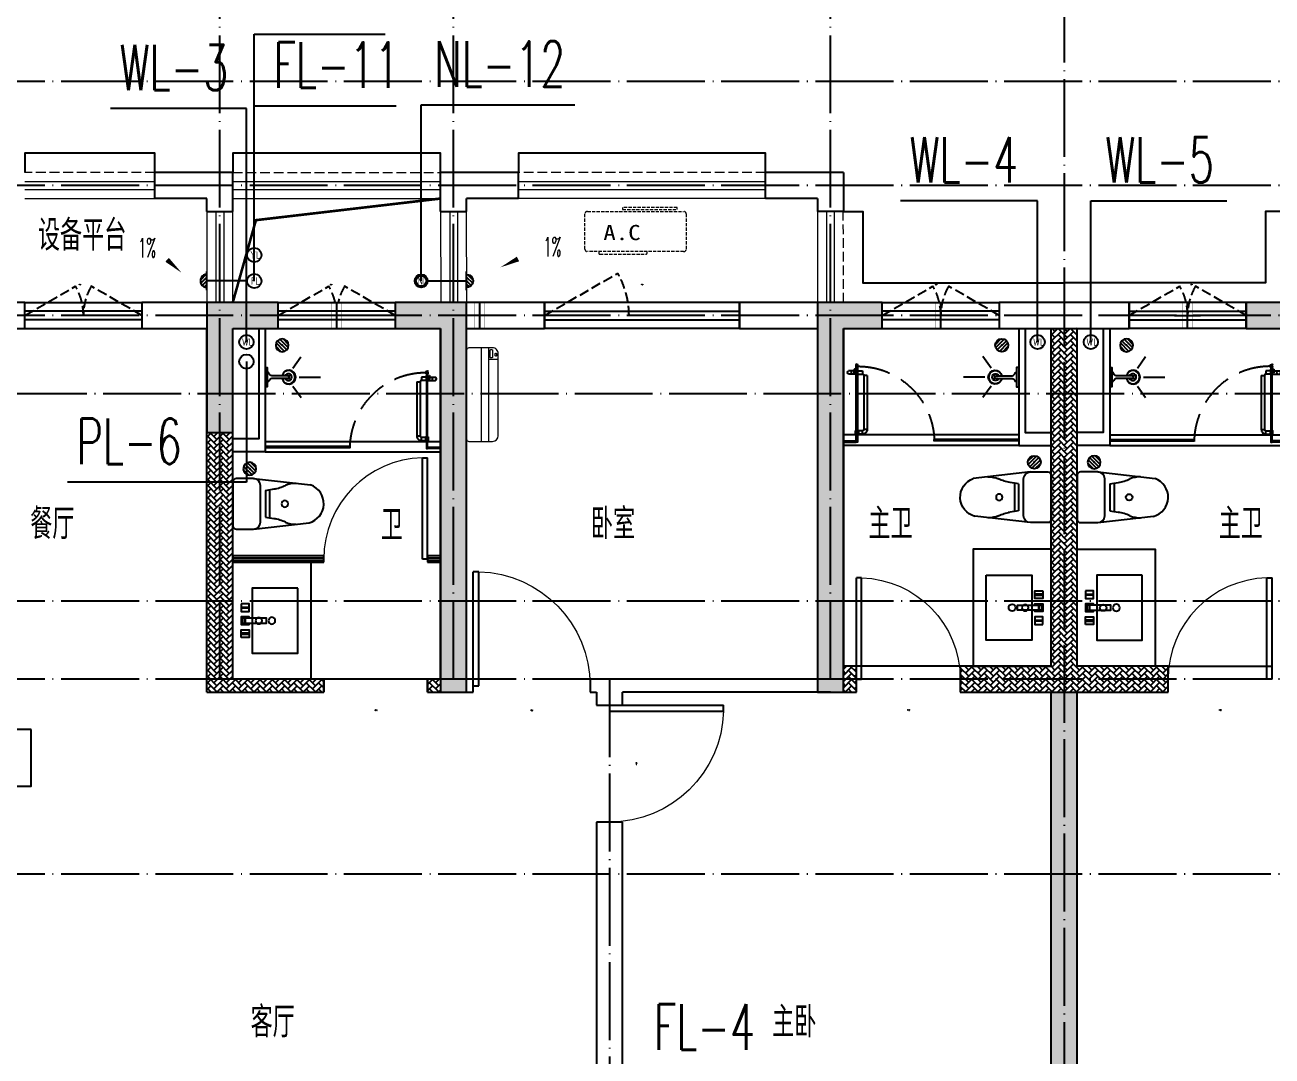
# Model space of a CAD drawing. Extents: x 27938 to 1507990, y 110129 to 923079.
# Drawn here: x 844917 to 854517, y 521639 to 529577 of the extents above; entities that cross this region are included whole.
import ezdxf

# ---------------------------------------------------------------- set-up
doc = ezdxf.new("R2010")
doc.units = 0
doc.header["$LTSCALE"] = 1000
doc.header["$MEASUREMENT"] = 0
doc.linetypes.add('DASH', pattern=[0.35, 0.25, -0.1])
doc.linetypes.add('DOTE', pattern=[2.42, 2, -0.2, 0.02, -0.2])
for name, color, linetype in [('COLUMN', 9, 'Continuous'), ('CURTWALL', 4, 'Continuous'), ('DIM_凝结', 150, 'Continuous'), ('DIM_废水', 31, 'Continuous'), ('DIM_污水', 2, 'Continuous'), ('DIM_雨水', 4, 'Continuous'), ('DIM_餐饮排水', 31, 'Continuous'), ('DOTE', 1, 'Continuous'), ('EQUIP_污水', 7, 'Continuous'), ('IP-bath&kitchen-JOHNSON', 4, 'Continuous'), ('LVTRY', 6, 'Continuous'), ('P-bath&kitchen-JOHNSON', 4, 'Continuous'), ('PUB_HATCH', 8, 'Continuous'), ('PUB_TEXT', 4, 'Continuous'), ('VPIPE-中水', 122, 'Continuous'), ('VPIPE-凝结', 150, 'N'), ('VPIPE-废水', 31, 'Continuous'), ('VPIPE-污水', 2, 'W'), ('VPIPE-雨水', 4, 'Y'), ('VPIPE-餐饮排水', 41, 'P'), ('WALL', 9, 'Continuous'), ('WINDOW', 4, 'Continuous'), ('WINDOW_TEXT', 7, 'Continuous'), ('保温', 6, 'Continuous'), ('机电标识类', 1, 'Continuous'), ('看线', 251, 'Continuous')]:
    doc.layers.add(name, color=color, linetype=linetype)
for name, color, linetype, lineweight in [('平面-排水沟', 86, 'Continuous', 15), ('平面-栏杆', 135, 'Continuous', 15), ('平面-看线', 45, 'Continuous', 15), ('平面-空调室内机', 176, 'Continuous', 9), ('平面-空调预留孔', 173, 'Continuous', 15), ('空调', 76, 'Continuous', 13)]:
    doc.layers.add(name, color=color, linetype=linetype, lineweight=lineweight)
doc.styles.add('_TCH_DIM', font='SIMPLEX.shx', dxfattribs={"width": 0.7, "bigfont": 'GBCBIG.shx'})
doc.styles.add('_TCH_WINDOW', font='SIMPLEX.shx', dxfattribs={"width": 0.7, "height": 3.5, "bigfont": 'GBCBIG.shx'})
doc.styles.add('_TWT_SERIAL', font='SIMPLEX', dxfattribs={"width": 0.8, "height": 3.5, "bigfont": 'HZTXT'})
doc.styles.get("Standard").update_dxf_attribs({"font": 'gbenor.shx', "bigfont": 'gbcbig.shx'})
doc.styles.add('黑体', font='simhei.ttf')
doc.linetypes.add('N', pattern='A,3,-0.2,["N",Standard,S=0.25,R=0,X=-0.1,Y=-0.115],-0.2', length=3.4)
doc.linetypes.add('P', pattern='A,3,-0.2,["P",Standard,S=0.25,R=0,X=-0.1,Y=-0.115],-0.2', length=3.4)
doc.linetypes.add('W', pattern='A,3,-0.2,["W",Standard,S=0.25,R=0,X=-0.1,Y=-0.115],-0.2', length=3.4)
doc.linetypes.add('Y', pattern='A,3,-0.2,["Y",Standard,S=0.25,R=0,X=-0.1,Y=-0.115],-0.2', length=3.4)
pattern_1 = [(45, (0, 0), (0, 47.4157523), [100.584, -33.528]), (135, (23.708, 23.708), (3e-15, 47.4157523), [100.584, -33.528])]
pattern_2 = [(45, (-445516.58, -596748.81), (0, 47.4157523), [100.584, -33.528]), (135, (-445492.87, -596725.102), (3e-15, 47.4157523), [100.584, -33.528])]

# ---------------------------------------------------------------- blocks, each defined once
blk = doc.blocks.new('GDGDGDSDA')
at = {"layer": 'DOTE', "color": 0, "linetype": 'DOTE', "ltscale": 0.3}
for p, q in [((437834.8, 367858.3), (437834.8, 376108.3)), ((439634.8, 367858.3), (439634.8, 376108.3)), ((442534.8, 367858.3), (442534.8, 376108.3)), ((444334.8, 376108.3), (444334.8, 359558.3)), ((471334.8, 372458.3), (417334.8, 372458.3)), ((471334.8, 371658.3), (417334.8, 371658.3)), ((471334.8, 370658.3), (417334.8, 370658.3)), ((417334.8, 370058.6), (471334.8, 370058.6)), ((471334.8, 368458.3), (417334.8, 368458.3)), ((471334.8, 367858.3), (417334.8, 367858.3)), ((440834.8, 367858.3), (440834.8, 359558.3)), ((471334.8, 366358.3), (417334.8, 366358.3))]:
    blk.add_line(p, q, dxfattribs=at)
blk = doc.blocks.new('rrrrrrrrrrrra')
at = {"color": 0}
for p, q in [((252.6, 483.7), (-87.4, 483.7)), ((-112.4, 458.7), (-112.4, 324.3)), ((277.6, 324.3), (277.6, 458.7)), ((-112.4, 324.3), (-63.7, -103.4)), ((277.6, 324.3), (227.5, -115.6)), ((-59.1, 271.1), (224.3, 271.1)), ((-20.6, 232.4), (-34.2, 153.6)), ((191.3, 200.5), (-26.1, 200.5)), ((185.8, 232.4), (-20.6, 232.4)), ((185.8, 232.4), (199.4, 153.6))]:
    blk.add_line(p, q, dxfattribs=at)
for centre, radius, start, end in [((-87.4, 458.7), 25, 90, 180), ((252.6, 458.7), 25, 0, 90), ((-59.1, 324.3), 53.3, 180, 270), ((224.3, 324.3), 53.3, 270, 0), ((-322.6, 209.8), 293.8, 333.53685, 351.48282), ((487.8, 209.8), 293.8, 188.51718, 206.46315), ((149, -3.2), 224.1, 158.52022, 180), ((16.2, -3.2), 224.1, 0, 21.47978), ((83.8, -63.6), 152.8, 195.07732, 340.11812)]:
    blk.add_arc(centre, radius, start, end, dxfattribs=at)
blk = doc.blocks.new('A$C1E0F638F')
at = {"color": 0}
for points in [[(499.7, 435.1), (499.7, 85.1), (0, 85.1), (0, 435.1)], [(269.9, 30), (229.9, 30), (229.9, 195), (269.9, 195)], [(119.9, 0), (179.9, 0), (179.9, 60), (119.9, 60)], [(146.9, 55), (152.9, 55), (152.9, 5), (146.9, 5)], [(229.9, 30), (269.9, 30), (269.9, 10), (229.9, 10)], [(379.9, 0), (319.9, 0), (319.9, 60), (379.9, 60)], [(352.9, 55), (346.9, 55), (346.9, 5), (352.9, 5)]]:
    blk.add_lwpolyline(points, close=True, dxfattribs=at)
blk.add_lwpolyline([(269.9, 60), (279.9, 60), (279.9, 0), (219.9, 0), (219.9, 60), (229.9, 60)], dxfattribs=at)
blk.add_circle((249.9, 236.3), 26, dxfattribs=at)
blk = doc.blocks.new('$lvtry$00000171')
at = {"color": 0}
for p, q in [((-74, 11), (-11, 74)), ((-70, -27), (27, 70)), ((-53, -53), (53, 53)), ((-27, -70), (70, 27)), ((11, -74), (74, -11))]:
    blk.add_line(p, q, dxfattribs=at)
blk.add_circle((0, 0), 75, dxfattribs=at)
blk.add_point((0, 0), dxfattribs=at)
blk = doc.blocks.new('135')
blk.add_hatch(color=0).paths.add_polyline_path([(4.8, 1.8), (3.6, -1), (-4.7, 2.5), (-3.5, 5.3)])
at = {"color": 0}
for p, q in [((-6.3, 2.6), (5.4, -2.3)), ((-5.7, 2.9), (-5.2, 2.7)), ((-5.6, 18.9), (-3.4, 19.4)), ((-3.4, 19.4), (-5.5, 19.4)), ((5.2, 10.9), (-5.3, 10.9)), ((5.2, 9.7), (-5.2, 9.7)), ((-5.2, 2.7), (-3.8, 5.9)), ((-5, 10.9), (-5, 30.5)), ((-3.8, 5.9), (5.4, 2.1)), ((0, 0), (0, 39.1)), ((5.6, 18.9), (3.4, 19.3)), ((3.4, 19.3), (5.6, 19.3)), ((4.1, -1.2), (5.4, 2.1)), ((5, 10.9), (5, 32.3)), ((4.1, -1.2), (5.7, -1.8))]:
    blk.add_line(p, q, dxfattribs=at)
for centre, radius, start, end in [((6.2, 15.8), 13.5, 151.01474, 204.84033), ((13.5, 4.2), 20.5, 163.09243, 182.0012), ((-6, 3.6), 1, 184.22753, 248.46611), ((8.6, 15.5), 14.6, 166.278, 198.09535), ((13.5, 4.2), 19.5, 163.74431, 182.52687), ((-5.5, 3.3), 0.5, 181.9385, 247.25971), ((-5.2, 22.1), 0.5, 335.76434, 151.01474), ((3.8, 18.1), 9.42, 155.76434, 171.97728), ((5.2, 22.3), 0.5, 29.84246, 204.57404), ((-5.9, 17.2), 11.7, 10.47502, 24.57404), ((29.1, 6.7), 24, 172.94395, 199.23182), ((-6.3, 15.4), 12.4, 338.64492, 16.0476), ((-6, 15.8), 13.4, 334.91114, 29.84246), ((26.4, 6.3), 20.6, 169.14538, 199.95258), ((5.9, -1.2), 1.17, 247.45971, 19.95258), ((5.9, -1.4), 0.5, 247.45971, 19.23182)]:
    blk.add_arc(centre, radius, start, end, dxfattribs=at)
blk.add_open_spline([(-5, 30.5), (-4.1, 31.3), (-2.3, 33), (0.9, 29.2), (3.5, 31.1), (5, 32.3)], degree=3, knots=[0, 0, 0, 0, 3.066329, 6.218313, 11.124135, 11.124135, 11.124135, 11.124135], dxfattribs=at)
blk = doc.blocks.new('SDFAWERAWER')
at = {"layer": 'LVTRY', "color": 0}
for p, q in [((593941.2, -1242210.1), (593783.7, -1242594.8)), ((593964.6, -1242219.7), (593807.2, -1242604.4)), ((593941.2, -1242210.1), (593964.6, -1242219.7)), ((593987.8, -1242190.5), (593978.2, -1242214)), ((594007.5, -1242226), (593978.2, -1242214)), ((594017.1, -1242202.5), (593987.8, -1242190.5)), ((594015.8, -1242220.4), (594027.2, -1242192.7)), ((594015.8, -1242220.4), (594021.7, -1242222.8)), ((594025.7, -1242203.9), (594018.5, -1242221.5)), ((594018.5, -1242221.5), (594021.5, -1242220.3)), ((594025.4, -1242210.8), (594021.5, -1242220.3)), ((594022.6, -1242220.7), (594021.7, -1242222.8)), ((594021.7, -1242222.8), (594023.9, -1242221.9)), ((594022.6, -1242211.4), (594029.8, -1242193.8)), ((594024.2, -1242221.4), (594023.9, -1242221.9)), ((594025.4, -1242210.8), (594031.1, -1242196.8)), ((594027.2, -1242192.7), (594033, -1242195.1)), ((594027.7, -1242234.3), (594078.4, -1242255)), ((594029.8, -1242193.8), (594031.1, -1242196.8)), ((594032.2, -1242197.2), (594033, -1242195.1)), ((594033, -1242195.1), (594034, -1242197.4)), ((594033.8, -1242197.9), (594034, -1242197.4)), ((594047.3, -1242200.9), (594035.9, -1242228.7)), ((594035.9, -1242228.7), (594038.6, -1242229.7)), ((594037.3, -1242210.8), (594088, -1242231.6)), ((594038.6, -1242229.7), (594045.2, -1242213.6)), ((594038.6, -1242229.7), (594041.6, -1242228.5)), ((594041.6, -1242228.5), (594051.2, -1242205)), ((594049.9, -1242202), (594043.3, -1242218.2)), ((594047.3, -1242200.9), (594049.9, -1242202)), ((594049.9, -1242202), (594051.2, -1242205)), ((594057.1, -1242246.3), (594066.7, -1242222.8)), ((593783.7, -1242594.8), (593807.2, -1242604.4)), ((593803.2, -1242641.3), (593812.8, -1242617.9)), ((593812.8, -1242617.9), (593842.2, -1242629.9)), ((593803.2, -1242641.3), (593832.6, -1242653.3)), ((593842.2, -1242629.9), (593832.6, -1242653.3)), ((593833.8, -1242656.3), (593832.6, -1242653.3)), ((593845.2, -1242628.6), (593833.8, -1242656.3)), ((593836.5, -1242657.4), (593833.8, -1242656.3)), ((593847.8, -1242629.7), (593836.5, -1242657.4)), ((593845.2, -1242628.6), (593842.2, -1242629.9)), ((593847.8, -1242629.7), (593845.2, -1242628.6)), ((593847.1, -1242661.8), (593858.5, -1242634.1)), ((593847.1, -1242661.8), (593849.8, -1242662.9)), ((593849.8, -1242662.9), (593861.2, -1242635.2)), ((593852.1, -1242661.9), (593862.1, -1242637.4)), ((593858.5, -1242634.1), (593861.2, -1242635.2)), ((593861.2, -1242635.2), (593862.1, -1242637.4))]:
    blk.add_line(p, q, dxfattribs=at)
blk.add_lwpolyline([(593823.5, -1242717), (594045.8, -1242173.9), (594036.5, -1242170.2), (593814.2, -1242713.2)], close=True, dxfattribs=at)
blk.add_arc((594075.3, -1242240), 15.3, 281.79322, 33.70188, dxfattribs=at)
for centre, major_axis, start_param, end_param in [((593974.2, -1242223.6), (3.93, 9.6), 0, 1.570796), ((593816.8, -1242608.3), (13.5, 33.1), 1.570796, 3.141593), ((593816.8, -1242608.3), (3.93, 9.6), 1.570796, 3.141593)]:
    blk.add_ellipse(centre, major_axis=major_axis, ratio=1, start_param=start_param, end_param=end_param, dxfattribs=at)
at = {"layer": 'P-bath&kitchen-JOHNSON', "color": 0, "linetype": 'DASH'}
blk.add_arc((593809.8, -1242714), 586.2, 67.53695, 157.13247, dxfattribs=at)
at = {"layer": 'LVTRY', "color": 8, "xscale": -1, "rotation": 157.7329157530927}
blk.add_blockref('135', (594045.3, -1242161.9), dxfattribs=at)
blk = doc.blocks.new('A$C5DCB2F21')
at = {"layer": 'IP-bath&kitchen-JOHNSON', "color": 0}
for p, q in [((-68.3, -213.2), (-157.7, -275)), ((-0.1, -261.4), (-0.1, -424.7)), ((68.2, -213.2), (157.6, -275))]:
    blk.add_line(p, q, dxfattribs=at)
for centre, major_axis, ratio, start_param, end_param in [((0, -178.8), (-51, 0), 0.990052, -1.36297, 4.504563), ((0, -177.8), (-26.8, 0), 0.994812, -1.167677, 4.309269)]:
    blk.add_ellipse(centre, major_axis=major_axis, ratio=ratio, start_param=start_param, end_param=end_param, dxfattribs=at)
at = {"layer": 'LVTRY', "color": 0}
for p, q in [((73.6, 0), (-73.6, 0)), ((-10.5, -173.5), (-10.5, -49.3)), ((10.6, -173.5), (10.6, -49.3))]:
    blk.add_line(p, q, dxfattribs=at)
blk.add_lwpolyline([(73.6, 0), (73.6, -15.8), (-73.6, -15.8), (-73.6, 0)], dxfattribs=at)
for points in [[(-26.3, -30.7, -0.364142), (-37.8, -15.8, -0.020495)], [(-10.5, -49.4, 0.214893), (-26.3, -30.7, 7.649644)], [(10.6, -49.3, -0.21439), (26.3, -30.7, -7.649644)], [(26.3, -30.7, 0.364142), (37.8, -15.8, 0.020495)]]:
    blk.add_lwpolyline(points, format="xyb", dxfattribs=at)
blk.add_arc((0, -173.5), 10.5, 180, 0, dxfattribs=at)
for centre, major_axis, ratio, start_param, end_param in [((0, -181.3), (53.6, 0), 0.987577, 1.76809, 7.656688), ((-12.4, -164.7), (0, 1.43), 0.85, -1.570796, 4.712389), ((-12.4, -189.2), (0, 1.43), 0.85, 4.712389, 10.995574), ((12.5, -164.7), (0, 1.43), 0.85, 4.712389, 10.995574), ((12.5, -189.2), (0, 1.43), 0.85, 4.712389, 10.995574)]:
    blk.add_ellipse(centre, major_axis=major_axis, ratio=ratio, start_param=start_param, end_param=end_param, dxfattribs=at)
blk = doc.blocks.new('GDGDRGDGRD')
at = {"layer": 'IP-bath&kitchen-JOHNSON', "color": 0}
for p, q in [((490532.6, 524228.1), (491882.6, 524228.1)), ((490532.6, 524193.1), (491182.6, 524193.1)), ((490532.6, 524183.1), (491182.6, 524183.1)), ((491182.6, 524183.1), (491182.6, 524193.1)), ((491882.6, 524183.1), (491782.6, 524183.1)), ((491782.6, 524173.1), (491782.6, 524183.1)), ((491882.6, 524173.1), (491782.6, 524173.1)), ((490532.6, 524148.1), (491882.6, 524148.1))]:
    blk.add_line(p, q, dxfattribs=at)
for points in [[(490532.6, 525048.5), (490532.6, 524148.1), (490282.6, 524148.1)], [(490482.6, 525048.5), (490482.6, 524248.1), (490282.6, 524248.1)]]:
    blk.add_lwpolyline(points, dxfattribs=at)
at = {"layer": 'LVTRY', "color": 0}
blk.add_lwpolyline([(490882.6, 522448.5), (490282.6, 522448.5), (490282.6, 523348.5), (490882.6, 523348.5)], close=True, dxfattribs=at)
at = {"layer": 'IP-bath&kitchen-JOHNSON', "color": 8}
for name, p, rotation in [('A$C5DCB2F21', (490532.6, 524673.5), 90.008488524447), ('SDFAWERAWER', (-528535.9, 1449333.6), 22.25976934310711)]:
    blk.add_blockref(name, p, dxfattribs=dict(at, rotation=rotation))
at = {"layer": 'LVTRY', "color": 8, "xscale": -0.6666666667107826, "yscale": 0.6666666667107826}
for p in [(490662.6, 524918.5), (490412.6, 524018.5)]:
    blk.add_blockref('$lvtry$00000171', p, dxfattribs=at)
at = {"layer": 'LVTRY', "color": 8, "extrusion": (0, 0, -1), "xscale": -1, "zscale": -1, "rotation": 270}
blk.add_blockref('rrrrrrrrrrrra', (-490766.3, 523665.7), dxfattribs=at)
at = {"layer": 'LVTRY', "color": 8, "xscale": -1, "rotation": 270}
blk.add_blockref('A$C1E0F638F', (490347.5, 522648.8), dxfattribs=at)
blk = doc.blocks.new('GFDGFSDFGD')
at = {"layer": 'PUB_HATCH'}
for points in [[(439566.5, 373023.7), (439016.6, 373023.7), (439016.6, 372023.7), (439216.6, 372023.7), (439216.6, 372823.7), (439566.5, 372823.7)], [(440466.6, 373023.7), (440466.6, 372823.7), (440816.6, 372823.7), (440816.6, 370023.7), (441016.6, 370023.7), (441016.6, 373023.7)], [(444216.5, 373023.7), (443716.6, 373023.7), (443716.6, 370023.7), (443916.6, 370023.7), (443916.6, 372823.7), (444216.5, 372823.7)], [(447016.7, 373023.7), (447016.7, 372823.7), (447316.6, 372823.7), (447316.6, 370023.7), (447516.6, 370023.7), (447516.6, 373023.7)]]:
    blk.add_hatch(color=0, dxfattribs=at).paths.add_polyline_path(points)
at = {"layer": 'COLUMN', "color": 0}
for p, q in [((439566.5, 373023.7), (439016.6, 373023.7)), ((439016.6, 373023.7), (439016.6, 372023.7)), ((439566.5, 372823.7), (439566.5, 373023.7)), ((440466.6, 373023.7), (440466.6, 372823.7)), ((441016.6, 373023.7), (440466.6, 373023.7)), ((441016.6, 370023.7), (441016.6, 373023.7)), ((444216.5, 373023.7), (443716.6, 373023.7)), ((443716.6, 373023.7), (443716.6, 370023.7)), ((444216.5, 372823.7), (444216.5, 373023.7)), ((447016.7, 373023.7), (447016.7, 372823.7)), ((447516.6, 373023.7), (447016.7, 373023.7)), ((439216.6, 372023.7), (439216.6, 372823.7)), ((439216.6, 372823.7), (439566.5, 372823.7)), ((440466.6, 372823.7), (440816.6, 372823.7)), ((440816.6, 372823.7), (440816.6, 370023.7)), ((443916.6, 370023.7), (443916.6, 372823.7)), ((443916.6, 372823.7), (444216.5, 372823.7)), ((447016.7, 372823.7), (447316.6, 372823.7)), ((439016.6, 372023.7), (439216.6, 372023.7)), ((440816.6, 370023.7), (441016.6, 370023.7)), ((443716.6, 370023.7), (443916.6, 370023.7))]:
    blk.add_line(p, q, dxfattribs=at)
blk = doc.blocks.new('GDFGDGRD')
at = {"layer": '保温', "linetype": 'ByBlock', "ltscale": 10}
h = blk.add_hatch(dxfattribs=at)
h.set_pattern_fill('AR-HBONE', color=251, scale=55)
h.set_pattern_definition(pattern_1)
h.paths.add_polyline_path([(439016.6, 370023.7), (439016.6, 372023.7), (439216.6, 372023.7), (439216.6, 370023.7)])
h = blk.add_hatch(dxfattribs=at)
h.set_pattern_fill('AR-HBONE', color=251, scale=55)
h.set_pattern_definition(pattern_1)
h.paths.add_polyline_path([(443916.5, 370023.7), (443916.5, 370223.7), (444016.5, 370223.7), (444016.5, 370023.7)])
h = blk.add_hatch(dxfattribs=at)
h.set_pattern_fill('AR-HBONE', color=251, scale=55)
h.set_pattern_definition(pattern_1)
h.paths.add_polyline_path([(439216.6, 370023.7), (439216.6, 370123.7), (439916.6, 370123.7), (439916.6, 370023.7)])
h = blk.add_hatch(dxfattribs=at)
h.set_pattern_fill('AR-HBONE', color=251, scale=55)
h.set_pattern_definition(pattern_1)
h.paths.add_polyline_path([(440716.6, 370023.7), (440716.6, 370123.7), (440816.6, 370123.7), (440816.6, 370023.7)])
blk = doc.blocks.new('A$C001338C2')
for p, q in [((0, 249), (0, 22)), ((845, 304), (55, 304)), ((109, 215), (109, 304)), ((900, 22), (900, 249)), ((22, 0), (878, 0))]:
    blk.add_line(p, q)
at = {"lineweight": 5}
for p, q in [((900, 215), (0, 215)), ((900, 143), (0, 143))]:
    blk.add_line(p, q, dxfattribs=at)
for points in [[(89, 226), (22, 226, -0.414214), (17, 232), (17, 243, -0.414214), (22, 249), (89, 249, -0.414214), (95, 243), (95, 232, -0.414214)], [(73, 275), (57, 275, -0.414214), (51, 281), (51, 283, -0.414214), (57, 289), (73, 289, -0.414214), (79, 283), (79, 281, -0.414214)]]:
    blk.add_lwpolyline(points, format="xyb", close=True)
for centre, radius, start, end in [((55, 249), 55, 90, 180), ((845, 249), 55, 360, 90), ((22, 22), 22, 180, 270), ((878, 22), 22, 270, 360)]:
    blk.add_arc(centre, radius, start, end)
blk = doc.blocks.new('dongkong')
blk.add_wipeout([(-603756, 210771), (-603756, 210570.8), (-603836, 210570.8), (-603836, 210771)])
at = {"layer": '机电标识类', "color": 250, "linetype": 'DASH', "ltscale": 400}
for p, q in [((-603796, 210771), (-603796, 210570.8)), ((-603896, 210670.7), (-603696, 210670.7))]:
    blk.add_line(p, q, dxfattribs=at)
at = {"layer": '空调', "color": 6, "linetype": 'DASH', "const_width": 2}
blk.add_lwpolyline([(-603756, 210771), (-603756, 210570.8), (-603836, 210570.8), (-603836, 210771)], close=True, dxfattribs=at)
blk = doc.blocks.new('$TCHSYS$DOOR2D')
for p, q in [((0.45, 0.975), (0.5, 0.975)), ((0.45, 0), (0.45, 0.975)), ((0.5, 0), (0.5, 0.975)), ((0.5, 0), (0.45, 0))]:
    blk.add_line(p, q)
at = {"lineweight": 13}
blk.add_arc((0.475, 0), 0.975, 91.4693, 180, dxfattribs=at)
blk = doc.blocks.new('DSGDFGF')
at = {"layer": 'CURTWALL', "color": 0}
for p, q in [((676992.3, 342105.3), (676292.3, 342105.3)), ((676292.3, 342105.3), (676292.3, 342055.3)), ((676292.3, 342088.7), (676992.3, 342088.7)), ((676292.3, 342072), (676992.3, 342072)), ((676292.3, 342055.3), (676992.3, 342055.3)), ((676992.3, 342055.3), (676992.3, 342105.3)), ((677892.3, 342105.3), (677792.3, 342105.3)), ((677792.3, 342105.3), (677792.3, 342055.3)), ((677792.3, 342088.7), (677892.3, 342088.7)), ((677792.3, 342072), (677892.3, 342072)), ((677792.3, 342055.3), (677892.3, 342055.3)), ((677892.3, 342055.3), (677892.3, 342105.3))]:
    blk.add_line(p, q, dxfattribs=at)
at = {"layer": 'IP-bath&kitchen-JOHNSON', "color": 0}
for p, q in [((676542.3, 342985), (677892.3, 342985)), ((676542.3, 342950), (677192.3, 342950)), ((676542.3, 342940), (677192.3, 342940)), ((677192.3, 342940), (677192.3, 342950)), ((677892.3, 342940), (677792.3, 342940)), ((677792.3, 342930), (677792.3, 342940)), ((677892.3, 342930), (677792.3, 342930)), ((676542.3, 342905), (677892.3, 342905))]:
    blk.add_line(p, q, dxfattribs=at)
for points in [[(676542.3, 343855.3), (676542.3, 342905), (676292.3, 342905)], [(676492.3, 343855.3), (676492.3, 343005), (676292.3, 343005)]]:
    blk.add_lwpolyline(points, dxfattribs=at)
at = {"layer": 'LVTRY', "color": 0}
blk.add_lwpolyline([(676892.3, 341155.3), (676292.3, 341155.3), (676292.3, 342055.3), (676892.3, 342055.3)], close=True, dxfattribs=at)
at = {"layer": 'CURTWALL', "color": 0, "xscale": 800, "yscale": 800, "zscale": 50, "rotation": 5.54452612062199e-09}
blk.add_blockref('$TCHSYS$DOOR2D', (677392.3, 342080.3), dxfattribs=at)
at = {"layer": 'IP-bath&kitchen-JOHNSON', "color": 8}
for name, p, rotation in [('A$C5DCB2F21', (676542.3, 343480.3), 90.00848852444699), ('SDFAWERAWER', (-342526.2, 1268090.5), 22.25976934310714)]:
    blk.add_blockref(name, p, dxfattribs=dict(at, rotation=rotation))
at = {"layer": 'LVTRY', "color": 8, "xscale": -0.6666666667107826, "yscale": 0.6666666667107826}
for p in [(676672.3, 343725.3), (676422.3, 342775.3)]:
    blk.add_blockref('$lvtry$00000171', p, dxfattribs=at)
at = {"layer": 'LVTRY', "color": 8, "extrusion": (0, 0, -1), "xscale": -1, "zscale": -1, "rotation": 270}
blk.add_blockref('rrrrrrrrrrrra', (-676776.1, 342422.6), dxfattribs=at)
at = {"layer": 'LVTRY', "color": 8, "xscale": -1, "rotation": 270}
blk.add_blockref('A$C1E0F638F', (676357.2, 341355.6), dxfattribs=at)
blk = doc.blocks.new('A$C718F517F')
at = {"layer": '保温', "linetype": 'ByBlock', "ltscale": 10}
h = blk.add_hatch(dxfattribs=at)
h.set_pattern_fill('AR-HBONE', color=251, scale=55)
h.set_pattern_definition(pattern_2)
edge = h.paths.add_edge_path()
edge.add_line((200, 5100), (200.1, 7700))
edge.add_line((200.1, 7700), (0.1, 7700))
edge.add_line((0.1, 7700), (0, 5100))
edge.add_line((0, 5100), (200, 5100))
h = blk.add_hatch(dxfattribs=at)
h.set_pattern_fill('AR-HBONE', color=251, scale=55)
h.set_pattern_definition(pattern_2)
edge = h.paths.add_edge_path()
edge.add_line((900, 4900), (900, 5100))
edge.add_line((900, 5100), (-700, 5100))
edge.add_line((-700, 5100), (-700, 4900))
edge.add_line((-700, 4900), (900, 4900))
at = {"layer": '保温', "linetype": 'Continuous', "ltscale": 10}
h = blk.add_hatch(dxfattribs=at)
h.set_pattern_fill('HEX', color=251, scale=10, angle=90, style=0)
h.set_pattern_definition([(90, (-503782.47, -516048.461), (-16.49778, 1e-15), [9.525, -19.05]), (210, (-503782.47, -516048.461), (8.24889, -14.2874966), [9.525, -19.05]), (150, (-503782.47, -516038.936), (-8.24889, -14.2874966), [9.525, -19.05])])
h.paths.add_polyline_path([(0.1, 0), (200.1, 0), (200, 4900), (0, 4900)])
at = {"layer": '保温', "color": 251, "linetype": 'ByBlock', "ltscale": 10}
for p, q in [((0, 7700), (200, 7700)), ((0, 4900), (200, 4900)), ((0, 0), (200, 0))]:
    blk.add_line(p, q, dxfattribs=at)
blk = doc.blocks.new('gsergvr')
at = {"layer": '平面-空调预留孔', "linetype": 'DASH', "ltscale": 0.1}
for p, q in [((34075.4, 17176.2), (34075.4, 17166.2)), ((34085.4, 17156.2), (34438.2, 17156.2)), ((34448.2, 17166.2), (34448.2, 17176.2))]:
    blk.add_line(p, q, dxfattribs=at)
blk.add_lwpolyline([(34728.6, 17176.2), (33988.6, 17176.2, -0.414214), (33968.6, 17196.2), (33968.6, 17466.2, -0.414214), (33988.6, 17486.2), (34728.6, 17486.2, -0.414214), (34748.6, 17466.2), (34748.6, 17196.2, -0.414214)], format="xyb", close=True, dxfattribs=at)
blk.add_lwpolyline([(34679.3, 17515.3), (34259.5, 17515.3), (34259.5, 17500.2), (34679.3, 17500.2)], close=True, dxfattribs=at)
for centre, start, end in [((34085.4, 17166.2), 180, 270), ((34438.2, 17166.2), 270, 0)]:
    blk.add_arc(centre, 10, start, end, dxfattribs=at)
at = {"layer": '平面-空调预留孔', "color": 251, "linetype": 'DASH', "ltscale": 0.1, "true_color": 0x636466, "style": '黑体', "width": 1.2}
blk.add_text('A.C', height=117.05, dxfattribs=at).set_placement((34110.9, 17264.8))
blk = doc.blocks.new('rtyryrtyeeretee')
at = {"layer": '平面-空调预留孔'}
blk.add_blockref('gsergvr', (635673.5, 326705.8), dxfattribs=at)
blk = doc.blocks.new('A$C7A951E79')
at = {"layer": 'LVTRY'}
for p, q in [((-7.1, 49.5), (-49.5, 7.1)), ((0, 28.3), (-46.5, -18.3)), ((0, 0), (-35.4, -35.4)), ((0, -71.2), (0, 71.5)), ((0, -28.3), (-18.3, -46.5))]:
    blk.add_line(p, q, dxfattribs=at)
blk.add_arc((0, 0.2), 49.9, 89.97568, 269.97568, dxfattribs=at)
blk.add_point((0, 0), dxfattribs=at)
blk = doc.blocks.new('A$C42425DA4')
blk.add_blockref('A$C7A951E79', (13800.5, 0))
at = {"xscale": -1}
blk.add_blockref('A$C7A951E79', (15800.5, -0.1), dxfattribs=at)
blk = doc.blocks.new('$DorLib2D$00000001')
at = {"color": 0}
for p, q in [((0.45, 0.975), (0.5, 0.975)), ((0.45, 0), (0.45, 0.975)), ((0.5, 0), (0.5, 0.975)), ((0.5, 0), (0.45, 0))]:
    blk.add_line(p, q, dxfattribs=at)
at = {"color": 0, "lineweight": 13}
blk.add_arc((0.475, 0), 0.975, 91.4693, 180, dxfattribs=at)
blk = doc.blocks.new('$WINLIB2D$00000001')
at = {"color": 0}
for points in [[(-0.5, 0.5), (-0.5, -0.5)], [(-0.5, 0.5), (0.5, 0.5)], [(0.5, -0.5), (0.5, 0.5)], [(0.5, 0.1667), (-0.5, 0.1667)], [(0.5, -0.1667), (-0.5, -0.1667)], [(-0.5, -0.5), (0.5, -0.5)]]:
    blk.add_lwpolyline(points, dxfattribs=at)
blk = doc.blocks.new('$TwtSys$00000147')
blk.add_circle((0, 0, 0), 25)

msp = doc.modelspace()

# ---------------------------------------------------------------- linework, layer by layer
at = {"color": 8}
msp.add_lwpolyline([(844963.6, 524154.1), (843957.6, 524154.1), (843957.6, 523718.1), (844963.6, 523718.1)], close=True, dxfattribs=at)
at = {"layer": 'DIM_凝结'}
for p, q in [((847966.6, 527606), (847966.6, 528960.9)), ((847966.6, 528960.9), (849150.7, 528960.9))]:
    msp.add_line(p, q, dxfattribs=at)
at = {"layer": 'DIM_废水'}
for p, q in [((846681.6, 527605.4), (846681.6, 528953.8)), ((846681.6, 528953.8), (847774.6, 528953.8))]:
    msp.add_line(p, q, dxfattribs=at)
at = {"layer": 'DIM_污水'}
for p, q in [((846621.8, 528934.3), (845576.2, 528934.3)), ((846621.8, 527135.4), (846621.8, 528934.3)), ((852711.5, 528223), (851656.2, 528223)), ((852711.5, 527135.4), (852711.5, 528223)), ((853121.7, 527135.4), (853121.7, 528223)), ((853121.7, 528223), (854167.2, 528223))]:
    msp.add_line(p, q, dxfattribs=at)
at = {"layer": 'DIM_雨水'}
for p, q in [((846681.6, 527805.4), (846681.6, 529506.7)), ((846681.6, 529506.7), (847688.5, 529506.7))]:
    msp.add_line(p, q, dxfattribs=at)
at = {"layer": 'DIM_餐饮排水'}
for p, q in [((846621.7, 526985.4), (846621.7, 526056.6)), ((846621.7, 526056.6), (845244.8, 526056.6))]:
    msp.add_line(p, q, dxfattribs=at)
at = {"layer": 'VPIPE-中水', "color": 8, "linetype": 'Continuous'}
for centre in [(846621.8, 527135.4), (852711.4, 527135.4), (853121.7, 527135.4)]:
    msp.add_circle(centre, 55, dxfattribs=at)
at = {"layer": 'VPIPE-凝结', "color": 8, "ltscale": 0.1}
for p, q in [((846626.6, 527606), (846316.8, 527606)), ((848006.6, 527606), (848316.8, 527606))]:
    msp.add_line(p, q, dxfattribs=at)
at = {"layer": 'VPIPE-凝结'}
msp.add_circle((847966.6, 527606), 50, dxfattribs=at)
at = {"layer": 'VPIPE-凝结', "color": 8}
msp.add_circle((847966.6, 527606), 40, dxfattribs=at)
at = {"layer": 'VPIPE-废水', "color": 8}
msp.add_circle((846681.6, 527605.4), 55, dxfattribs=at)
at = {"layer": 'VPIPE-废水'}
msp.add_circle((846681.6, 527605.4), 55, dxfattribs=at)
at = {"layer": 'VPIPE-污水'}
for centre in [(846621.8, 527135.4), (852711.5, 527135.4), (853121.7, 527135.4)]:
    msp.add_circle(centre, 55, dxfattribs=at)
at = {"layer": 'VPIPE-雨水', "color": 8}
msp.add_circle((846681.6, 527805.4), 55, dxfattribs=at)
at = {"layer": 'VPIPE-雨水'}
msp.add_circle((846681.6, 527805.4), 55, dxfattribs=at)
at = {"layer": 'VPIPE-餐饮排水'}
msp.add_circle((846621.7, 526985.4), 55, dxfattribs=at)
at = {"layer": 'WALL', "color": 8}
for p, q in [((846516.6, 528440.4), (845916.6, 528440.4)), ((845916.6, 528240.4), (845916.6, 528440.4)), ((846516.6, 528140.4), (846516.6, 528440.4)), ((848116.6, 528140.4), (848116.6, 528440.4)), ((848716.6, 528440.4), (848116.6, 528440.4)), ((848716.6, 528240.4), (848716.6, 528440.4)), ((851216.6, 528440.4), (850616.6, 528440.4)), ((850616.6, 528240.4), (850616.6, 528440.4)), ((851216.6, 528440.4), (851216.6, 528140.4)), ((846316.6, 528240.4), (845916.6, 528240.4)), ((846316.6, 528140.4), (846316.6, 528240.4)), ((848316.6, 528140.4), (848316.6, 528240.4)), ((848716.6, 528240.4), (848316.6, 528240.4)), ((851016.6, 528240.4), (850616.6, 528240.4)), ((851016.6, 528240.4), (851016.6, 528140.4)), ((846316.6, 528140.4), (846516.6, 528140.4)), ((848116.6, 528140.4), (848316.6, 528140.4)), ((851216.6, 528140.4), (851016.6, 528140.4)), ((844916.6, 527440.4), (844816.6, 527440.4)), ((844916.6, 527240.4), (844916.6, 527440.4)), ((846416.6, 527440.4), (845816.6, 527440.4)), ((845816.6, 527440.4), (845816.6, 527240.4)), ((846866.6, 527440.4), (846416.6, 527440.4)), ((846866.6, 527240.4), (846866.6, 527440.4)), ((848216.6, 527440.4), (847766.6, 527440.4)), ((847766.6, 527440.4), (847766.6, 527240.4)), ((848916.6, 527240.4), (848916.6, 527440.4)), ((851116.6, 527440.4), (850416.6, 527440.4)), ((850416.6, 527440.4), (850416.6, 527240.4)), ((851516.5, 527440.4), (851116.6, 527440.4)), ((851516.5, 527240.4), (851516.5, 527440.4)), ((852916.6, 527440.4), (852416.5, 527440.4)), ((852416.5, 527440.4), (852416.5, 527240.4)), ((853416.7, 527440.4), (852916.6, 527440.4)), ((853416.7, 527240.4), (853416.7, 527440.4)), ((854716.6, 527440.4), (854316.7, 527440.4)), ((854316.7, 527440.4), (854316.7, 527240.4)), ((844716.6, 527240.4), (844916.6, 527240.4)), ((845816.6, 527240.4), (846316.6, 527240.4)), ((846316.6, 524440.4), (846316.6, 527240.4)), ((846516.6, 524540.4), (846516.6, 527240.4)), ((846516.6, 527240.4), (846866.6, 527240.4)), ((847766.6, 527240.4), (848116.6, 527240.4)), ((848116.6, 524540.4), (848116.6, 527240.4)), ((850416.6, 527240.4), (851016.6, 527240.4)), ((851016.6, 527240.4), (851016.6, 524540.4)), ((851216.6, 527240.4), (851516.5, 527240.4)), ((851216.6, 527240.4), (851216.6, 524640.4)), ((852416.5, 527240.4), (852816.6, 527240.4)), ((852816.6, 524640.4), (852816.6, 527240.4)), ((853016.6, 524640.4), (853016.6, 527240.4)), ((853016.6, 527240.4), (853416.7, 527240.4)), ((854316.7, 527240.4), (854616.6, 527240.4)), ((851316.6, 524640.4), (851216.6, 524640.4)), ((851316.6, 524440.4), (851316.6, 524640.4)), ((852816.6, 524640.4), (852116.6, 524640.4)), ((852116.6, 524640.4), (852116.6, 524440.4)), ((853716.6, 524640.4), (853016.6, 524640.4)), ((853716.6, 524440.4), (853716.6, 524640.4)), ((847216.6, 524540.4), (846516.6, 524540.4)), ((847216.6, 524440.4), (847216.6, 524540.4)), ((848116.6, 524540.4), (848016.6, 524540.4)), ((848016.6, 524540.4), (848016.6, 524440.4)), ((848366.6, 524540.4), (848316.6, 524540.4)), ((848366.6, 524440.4), (848366.6, 524540.4)), ((849416.6, 524540.4), (849266.6, 524540.4)), ((849266.6, 524540.4), (849266.6, 524440.4)), ((851016.6, 524540.4), (849416.6, 524540.4)), ((846316.6, 524440.4), (847216.6, 524440.4)), ((848016.6, 524440.4), (848216.6, 524440.4)), ((848216.6, 524440.4), (848366.6, 524440.4)), ((849266.6, 524440.4), (849316.6, 524440.4)), ((849316.6, 524440.4), (849316.6, 524340.4)), ((851116.6, 524440.4), (849516.6, 524440.4)), ((849516.6, 524340.4), (849516.6, 524440.4)), ((851116.6, 524440.4), (851316.6, 524440.4)), ((852116.6, 524440.4), (852816.6, 524440.4)), ((852816.6, 519540.4), (852816.6, 524440.4)), ((853016.6, 519540.4), (853016.6, 524440.4)), ((853016.6, 524440.4), (853716.6, 524440.4)), ((849316.6, 524340.4), (849516.6, 524340.4)), ((849516.6, 523440.4), (849316.6, 523440.4)), ((849316.6, 523440.4), (849316.6, 520140.4)), ((849516.6, 520140.4), (849516.6, 523440.4))]:
    msp.add_line(p, q, dxfattribs=at)
at = {"layer": 'WINDOW', "color": 8}
for p, q in [((852116.6, 524640.4), (851316.6, 524640.4)), ((853716.6, 524640.4), (854516.6, 524640.4)), ((848016.6, 524540.4, 800), (847216.6, 524540.4, 800))]:
    msp.add_line(p, q, dxfattribs=at)
at = {"layer": 'WINDOW', "color": 8, "linetype": 'DASH'}
for p, q in [((847216.6, 524540.4), (847216.6, 524440.4)), ((848016.6, 524440.4), (848016.6, 524540.4))]:
    msp.add_line(p, q, dxfattribs=at)
at = {"layer": 'WINDOW', "color": 8, "linetype": 'DASH', "ltscale": 0.3}
for points in [[(848916.6, 527340.4), (849479.7, 527665.1, -0.131485), (849566.6, 527340.4)], [(844916.6, 527340.4), (845306.3, 527565.4, -0.131605), (845366.6, 527340.4)], [(845816.6, 527340.4), (845426.8, 527565.4, 0.131605), (845366.6, 527340.4)], [(846866.5, 527340.4), (847256.2, 527565.4, -0.131605), (847316.5, 527340.4)], [(847766.5, 527340.4), (847376.7, 527565.4, 0.131605), (847316.5, 527340.4)]]:
    msp.add_lwpolyline(points, format="xyb", dxfattribs=at)
at = {"layer": '平面-排水沟', "color": 8}
for points in [[(845944.2, 527828.4, 0, 0, 0), (846122.6, 527668.8, 0, 40, 0), (846010.8, 527768.8, 0, 0, 0)], [(848862.7, 527847.3, 0, 0, 0), (848576.6, 527710.4, 0, 40, 0), (848712, 527775.1, 0, 0, 0)]]:
    msp.add_lwpolyline(points, format="xyseb", dxfattribs=at)
at = {"layer": '平面-栏杆', "color": 8}
for points in [[(844916.6, 528370.6), (845916.6, 528370.7)], [(844916.6, 528310.6), (845916.6, 528310.7)], [(846516.6, 528370.5), (848116.6, 528370.7)], [(846516.6, 528310.5), (848116.6, 528310.7)], [(848716.6, 528370.4), (850616.6, 528370.7)], [(848716.6, 528310.4), (850616.6, 528310.7)], [(846386.6, 528140.4), (846386.9, 527440.5)], [(846446.6, 528140.4), (846446.9, 527440.5)], [(848186.6, 528140.4), (848186.9, 527440.5)], [(848246.6, 528140.4), (848246.9, 527440.5)], [(851086.3, 528140.4), (851086.6, 527440.4)], [(851146.3, 528140.4), (851146.6, 527440.4)]]:
    msp.add_lwpolyline(points, dxfattribs=at)
at = {"layer": '平面-看线', "color": 8}
msp.add_line((846516.9, 527440.4), (846516.6, 528140.4), dxfattribs=at)
at = {"layer": '平面-看线', "color": 8, "linetype": 'DASH', "ltscale": 0.3}
msp.add_line((851216.6, 527440.4), (851216.3, 528140.4), dxfattribs=at)
for points in [[(845916.6, 528440.4), (844916.6, 528440.4)], [(846516.6, 528440.4), (848116.6, 528440.4)], [(850616.6, 528440.4), (848716.6, 528440.4)]]:
    msp.add_lwpolyline(points, dxfattribs=at)
at = {"layer": '平面-看线', "color": 8}
for points in [[(844916.6, 528240.4), (845916.6, 528240.4)], [(846516.6, 528240.4), (848116.6, 528240.4)], [(850616.6, 528240.4), (848716.6, 528240.4)], [(846316.6, 528140.4), (846316.9, 527440.5)], [(848116.6, 528140.4), (848116.9, 527440.5)], [(851016.3, 528140.4), (851016.6, 527440.4)]]:
    msp.add_lwpolyline(points, dxfattribs=at)
at = {"layer": '看线', "color": 8, "ltscale": 0.5}
for points in [[(845916.6, 528440.4), (845916.6, 528590.4), (844916.6, 528590.4), (844916.6, 528440.4)], [(848116.6, 528440.4), (848116.6, 528590.4), (846516.6, 528590.4), (846516.6, 528440.4)], [(850616.6, 528440.4), (850616.6, 528590.4), (848716.6, 528590.4), (848716.6, 528440.4)], [(851216.3, 528140.4), (851366.3, 528140.4), (851366.3, 527590.5), (852916.6, 527590.5)], [(854616.9, 528140.4), (854466.9, 528140.4), (854466.9, 527590.5), (852916.6, 527590.5)]]:
    msp.add_lwpolyline(points, dxfattribs=at)

# ---------------------------------------------------------------- block references
at = {"color": 8}
for name, p in [('GFDGFSDFGD', (407300, 154416.7)), ('rtyryrtyeeretee', (179584.7, 183949.4)), ('GDFGDGRD', (407300, 154416.7)), ('A$C42425DA4', (832516.3, 527606)), ('A$C718F517F', (852816.6, 519540.4)), ('GDGDRGDGRD', (362734.1, 2192))]:
    msp.add_blockref(name, p, dxfattribs=at)
at = {"color": 8, "xscale": -1}
msp.add_blockref('GDGDRGDGRD', (1343098.9, 2192), dxfattribs=at)
at = {"layer": 'DOTE', "color": 169}
msp.add_blockref('GDGDGDSDA', (408581.8, 156682.1), dxfattribs=at)
at = {"layer": 'EQUIP_污水', "yscale": -1, "rotation": 180}
for p in [(846916.6, 525890.3), (852416.6, 525940.4), (852616.5, 525090.4), (846716.6, 524990.4)]:
    msp.add_blockref('$TwtSys$00000147', p, dxfattribs=at)
at = {"layer": 'EQUIP_污水'}
for p in [(853416.6, 525940.4), (853216.7, 525090.4)]:
    msp.add_blockref('$TwtSys$00000147', p, dxfattribs=at)
at = {"layer": 'WINDOW', "color": 8}
ref = msp.add_blockref('$WINLIB2D$00000001', (845366.6, 527340.4), dxfattribs=dict(at, xscale=-900, yscale=200, zscale=-900, rotation=179.999999997536))
ref.add_attrib('A', 'C0914', (845332.8, 527575.8), dxfattribs={"layer": 'WINDOW_TEXT', "color": 8, "ltscale": 0.5, "height": 4.25, "rotation": 360, "style": '_TCH_WINDOW', "width": 0.494118})
ref = msp.add_blockref('$WINLIB2D$00000001', (849666.6, 527340.4), dxfattribs=dict(at, xscale=1500, yscale=200, zscale=1500, rotation=180.0000000030314))
ref.add_attrib('A', 'C1514b', (849661.3, 527575.8), dxfattribs={"layer": 'WINDOW_TEXT', "color": 8, "ltscale": 0.5, "height": 4.25, "rotation": 0, "style": '_TCH_WINDOW', "width": 0.494118})
ref = msp.add_blockref('$DorLib2D$00000001', (848816.6, 524490.4), dxfattribs=dict(at, xscale=900, yscale=-900, zscale=900, rotation=179.9999999967761))
ref.add_attrib('A', 'M0922', (848809.7, 524297.7), dxfattribs={"layer": 'WINDOW_TEXT', "color": 8, "ltscale": 0.5, "height": 5.95, "rotation": 360, "style": '_TCH_WINDOW', "width": 0.494118})
ref = msp.add_blockref('$DorLib2D$00000001', (851716.6, 524540.4), dxfattribs=dict(at, xscale=800, yscale=-800, zscale=800, rotation=179.9999999939821))
ref.add_attrib('A', 'M0822', (851709.7, 524300), dxfattribs={"layer": 'WINDOW_TEXT', "color": 8, "ltscale": 0.5, "height": 5.95, "rotation": 360, "style": '_TCH_WINDOW', "width": 0.494118})
ref = msp.add_blockref('$DorLib2D$00000001', (854116.6, 524540.4), dxfattribs=dict(at, xscale=800, yscale=800, zscale=800, rotation=6.01791841182132e-09))
ref.add_attrib('A', 'M0822', (854109.7, 524300), dxfattribs={"layer": 'WINDOW_TEXT', "color": 8, "ltscale": 0.5, "height": 5.95, "rotation": 0, "style": '_TCH_WINDOW', "width": 0.494118})
ref = msp.add_blockref('$DorLib2D$00000001', (849416.6, 523890.4), dxfattribs=dict(at, xscale=900, yscale=-900, zscale=900, rotation=89.99999999870155))
ref.add_attrib('A', 'M0922', (849627.5, 523883.6), dxfattribs={"layer": 'WINDOW_TEXT', "color": 8, "ltscale": 0.5, "height": 5.95, "rotation": 90, "style": '_TCH_WINDOW', "width": 0.494118})
at = {"layer": '平面-空调预留孔', "color": 8, "xscale": 0.8000000000465648, "yscale": 0.8000000000465648, "zscale": 0.8000000000465648, "rotation": 270.0000002334302}
msp.add_blockref('A$C001338C2', (848316.6, 527090.7), dxfattribs=at)

# ---------------------------------------------------------------- texts
at = {"layer": 'DIM_凝结', "color": 7, "style": '_TWT_SERIAL', "width": 0.64}
msp.add_text('NL-12', height=350, dxfattribs=at).set_placement((848067.4, 529100.9))
at = {"layer": 'DIM_废水', "color": 7, "style": '_TWT_SERIAL', "width": 0.64}
for s, p in [('FL-11', (846830, 529093.8)), ('FL-4', (849758.2, 521688))]:
    msp.add_text(s, height=350, dxfattribs=at).set_placement(p)
at = {"layer": 'DIM_污水', "color": 7, "style": '_TWT_SERIAL', "width": 0.64}
for s, p in [('WL-3', (845646.2, 529074.3)), ('WL-4', (851726.2, 528363)), ('WL-5', (853233.2, 528363))]:
    msp.add_text(s, height=350, dxfattribs=at).set_placement(p)
at = {"layer": 'DIM_餐饮排水', "color": 7, "style": '_TWT_SERIAL', "width": 0.64}
msp.add_text('PL-6', height=350, dxfattribs=at).set_placement((845314.8, 526196.6))
at = {"layer": 'PUB_TEXT', "color": 8}
for s, height, p in [('设备平台', 236.31, (845016.3, 527839.4)), ('YL', 56, (846651.2, 527777.4)), ('FL', 56, (846655.9, 527577.4)), ('NL', 56, (847938.6, 527578)), ('WL', 56, (846586.8, 527107.4)), ('WL', 56, (852676.4, 527107.4)), ('WL', 56, (853086.7, 527107.4)), ('餐厅', 236.31, (844957.3, 525618.2)), ('卫', 236.3, (847655.7, 525609.3)), ('卧室', 236.31, (849272.9, 525618.2)), ('主卫', 236.31, (851409.9, 525618.2)), ('主卫', 236.31, (854105.3, 525618.2)), ('客厅', 236.31, (846653.6, 521782.9)), ('主卧', 236.31, (850668.6, 521782.9))]:
    msp.add_text(s, height=height, dxfattribs=at).set_placement(p)
at = {"layer": 'WINDOW_TEXT', "color": 8, "style": '_TCH_WINDOW', "width": 0.494118}
msp.add_text('DK0822', height=5.95, rotation=0, dxfattribs=at).set_placement((847608.5, 524298.2))
at = {"layer": '平面-排水沟', "color": 7, "style": '_TCH_DIM', "width": 0.494118}
for p in [(845787.9, 527787.4), (848907.9, 527794.5)]:
    msp.add_text('1%', height=148.75, dxfattribs=at).set_placement(p)

# ---------------------------------------------------------------- next in the draw order: block references
at = {"layer": '平面-空调室内机', "color": 8, "ltscale": 0.3, "rotation": 180}
for p in [(243520.5, 738011.3), (248170.5, 738011.4)]:
    msp.add_blockref('dongkong', p, dxfattribs=at)
at = {"layer": '平面-空调室内机', "color": 8, "ltscale": 0.3, "xscale": -1}
msp.add_blockref('dongkong', (244620.3, 316669.8), dxfattribs=at)
at = {"layer": '平面-空调室内机', "color": 8, "ltscale": 0.3, "xscale": -1, "rotation": 180}
msp.add_blockref('dongkong', (1457662.6, 738011.4), dxfattribs=at)

# ---------------------------------------------------------------- next in the draw order: linework, layer by layer
at = {"color": 8, "const_width": 20}
msp.add_lwpolyline([(846516.3, 527440.4), (846694.5, 528073.9), (848116.6, 528240.4)], dxfattribs=at)
at = {"layer": 'WALL', "color": 8}
for p, q in [((848916.6, 527440.4), (848216.6, 527440.4)), ((848316.6, 527240.4), (848916.6, 527240.4)), ((848316.6, 524540.4), (848316.6, 527240.4))]:
    msp.add_line(p, q, dxfattribs=at)
at = {"layer": 'WINDOW', "color": 8, "linetype": 'DASH', "ltscale": 0.3}
for points in [[(851516.5, 527340.4), (851906.2, 527565.4, -0.131605), (851966.5, 527340.4)], [(852416.5, 527340.4), (852026.7, 527565.4, 0.131605), (851966.5, 527340.4)], [(853416.7, 527340.4), (853806.4, 527565.4, -0.131605), (853866.7, 527340.4)], [(854316.7, 527340.4), (853926.9, 527565.4, 0.131605), (853866.7, 527340.4)]]:
    msp.add_lwpolyline(points, format="xyb", dxfattribs=at)
at = {"layer": '平面-看线', "color": 8}
msp.add_line((848316.9, 527440.4), (848316.6, 528140.4), dxfattribs=at)

# ---------------------------------------------------------------- next in the draw order: block references
at = {"color": 8}
msp.add_blockref('DSGDFGF', (170224.3, 183385.1), dxfattribs=at)
at = {"layer": 'WINDOW', "color": 8}
ref = msp.add_blockref('$WINLIB2D$00000001', (847316.6, 527340.4), dxfattribs=dict(at, xscale=-900, yscale=200, zscale=-900, rotation=179.9999999981768))
ref.add_attrib('A', 'C0914', (847268.2, 527575.8), dxfattribs={"layer": 'WINDOW_TEXT', "color": 8, "ltscale": 0.5, "height": 4.25, "rotation": 360, "style": '_TCH_WINDOW', "width": 0.494118})
ref = msp.add_blockref('$WINLIB2D$00000001', (851966.5, 527340.4), dxfattribs=dict(at, xscale=-900, yscale=200, zscale=-900, rotation=180.000000003513))
ref.add_attrib('A', 'C0914', (851925.2, 527575.8), dxfattribs={"layer": 'WINDOW_TEXT', "color": 8, "ltscale": 0.5, "height": 4.25, "rotation": 0, "style": '_TCH_WINDOW', "width": 0.494118})
ref = msp.add_blockref('$WINLIB2D$00000001', (853866.7, 527340.4), dxfattribs=dict(at, xscale=-900, yscale=-200, zscale=-900, rotation=359.9999999964871))
ref.add_attrib('A', 'C0914', (853891.3, 527575.8), dxfattribs={"layer": 'WINDOW_TEXT', "color": 8, "ltscale": 0.5, "height": 4.25, "style": '_TCH_WINDOW', "width": 0.494118})

doc.saveas('drawing.dxf')
